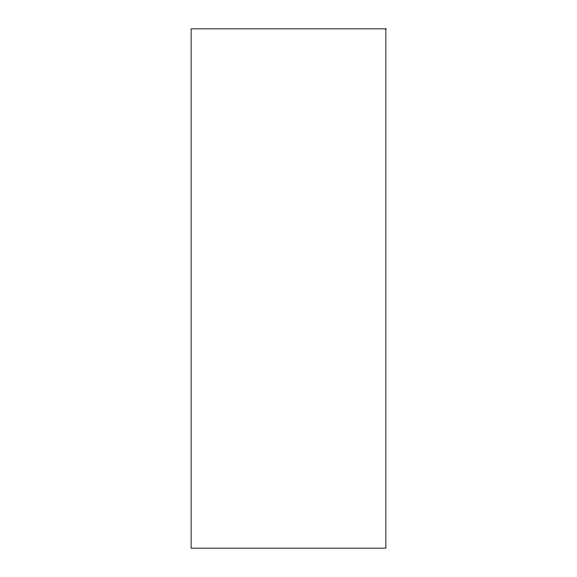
<?xml version="1.0" encoding="UTF-8"?>
<svg xmlns="http://www.w3.org/2000/svg" width="577" height="577" viewBox="0 0 577 577"><rect width="100%" height="100%" fill="white"/><g stroke="black" fill="none" stroke-linecap="round" stroke-linejoin="round"><path stroke-width="0.87" d="M385.869 28.85L191.131 28.85L191.131 548.15L385.869 548.15L385.869 28.85"/></g></svg>
